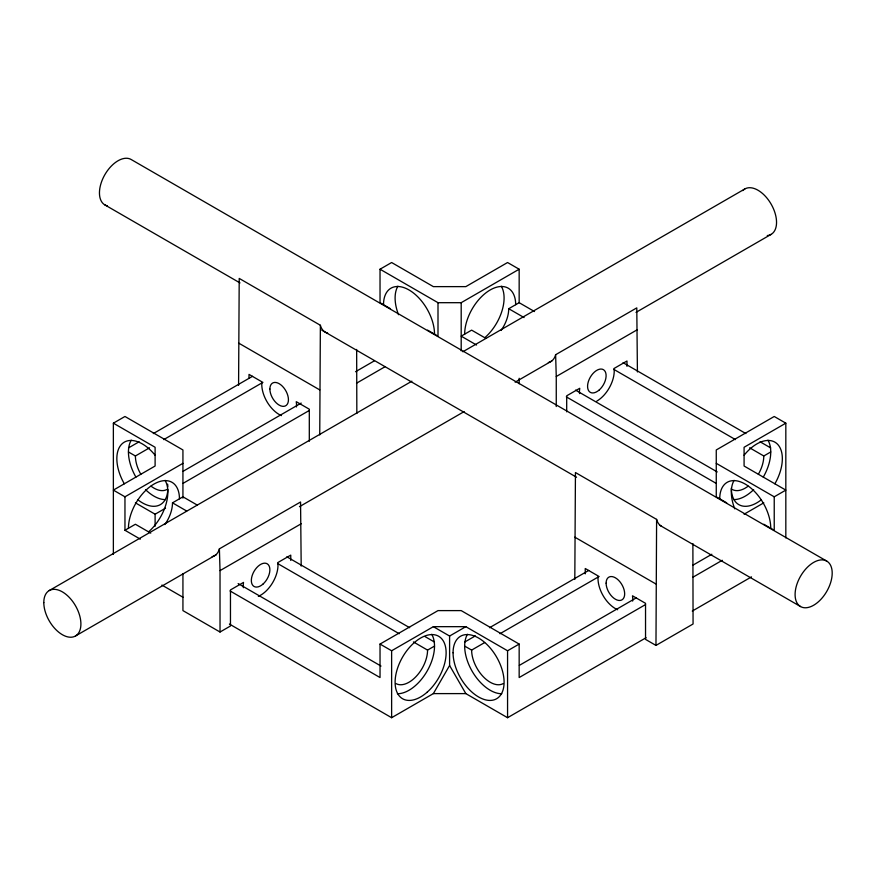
<?xml version="1.0" encoding="UTF-8"?>
<svg xmlns="http://www.w3.org/2000/svg" width="876" height="876" viewBox="0 0 876 876"><rect width="100%" height="100%" fill="white"/><g stroke="black" fill="none" stroke-linecap="round" stroke-linejoin="round"><path stroke-width="1.31" d="M238.579 385.33L239.214 278.415L320.375 325.27A26.236 15.144 -60 0 0 327.657 333.077M319.74 434.923L320.375 325.27M574.809 579.452L575.444 472.536L656.606 519.391A26.236 15.144 -60 0 0 661.402 526.224M632.636 601.089A24.594 14.202 60 0 0 632.779 598.56L632.483 595.789L645.535 603.323L645.535 639.392L655.971 645.415L656.606 519.391M229.403 624.051L391.627 717.707L433.357 693.606L449.596 665.497L449.596 636.042L433.357 626.668L391.627 650.769L380.031 644.068L380.031 677.542L230.059 590.961M113.365 554.322L113.365 423.174L124.961 416.483L182.931 449.957L182.931 498.148M390.466 308.713L380.031 302.691L380.031 269.217L391.627 262.526L433.357 286.627L465.824 286.627L507.565 262.526L519.161 269.217L519.161 302.691L534.513 311.549M128.498 447.91L139.131 441.767M153.311 433.587L252.54 376.297M128.433 451.961L135.397 455.98L149.566 447.8M163.735 439.61L262.931 382.341M113.365 423.174L155.107 447.275L155.107 466.021L113.365 490.111L124.961 496.812L182.931 463.338M380.031 269.217L438 302.691L461.192 302.691L519.161 269.217M183.128 471.266L301.213 403.08M355.536 371.72L374.424 360.813M182.931 483.421L309.283 410.472M356.521 383.206L384.86 366.836M124.961 496.812L124.961 530.276L135.397 524.253L150.749 533.123M164.841 524.582A26.236 15.144 -60 0 0 172.495 502.835L182.931 496.812L197.1 504.992M501.072 330.46A26.236 15.144 -60 0 0 508.726 308.713L519.161 302.691M155.107 526.268L155.107 514.212L165.542 508.19M49.231 590.566L411.873 381.191M462.835 351.769L744.885 188.931M212.112 556.643A26.236 15.144 60 0 0 219.394 548.847L300.556 501.992L301.191 566.071M548.343 362.522A26.236 15.144 60 0 0 555.625 354.725L636.786 307.87L637.421 371.95M75.467 635.998L216.492 554.585M299.45 506.689L464.181 411.578M515.132 382.166L551.869 360.956M636.02 312.371L771.11 234.374M243.364 587.708A24.594 14.202 -60 0 1 243.221 585.168L243.517 582.398L230.465 589.931L230.465 626.001L220.029 632.023L220.029 570.626L301.191 523.771M556.26 406.53L556.26 376.505L637.421 329.65M380.031 644.068L438 610.605L461.192 610.605L519.161 644.068L519.161 677.542L645.513 604.593M785.827 537.93L785.827 423.174L744.085 447.275L744.085 466.021L785.827 490.111L774.231 496.812L716.261 463.338M449.596 636.042L465.824 626.668L507.565 650.769L519.161 644.068M395.897 683.532A26.236 15.144 -60 0 0 416.111 676.502A26.236 15.144 -60 0 0 427.565 650.101L434.518 646.083M758.364 474.266A26.236 15.144 -60 0 0 763.795 455.98L770.749 451.961M464.729 642.031L475.361 635.888M489.531 627.709L588.727 570.44M464.663 646.083L471.627 650.101L484.614 642.601M499.966 633.731L599.162 576.463M744.085 514.212L763.795 502.835M519.348 665.377L636.261 597.881M692.938 565.162L711.838 554.256M692.752 577.317L722.273 560.279M433.357 693.606L465.824 693.606L507.565 717.707L646.105 637.717M692.281 611.065L751.488 576.879M655.971 645.415L693.069 623.997L692.883 543.569M433.357 626.668L465.824 626.668M785.827 423.174L774.231 416.483L716.261 449.957L716.261 496.812L726.697 502.835M623.077 362.686L745.892 433.587M760.061 441.767L770.683 447.91M508.726 308.713L524.078 317.572M613.824 369.387L735.457 439.61M749.626 447.8L763.795 455.98M485.797 338.311L471.627 330.132L461.192 336.154L476.544 345.024M575.543 390.127L717.247 471.945M566.29 396.839L716.261 483.421M427.565 330.132L438 336.154L438 302.691M763.795 524.253L774.231 530.276L774.231 496.812M826.769 561.111A26.236 15.144 -60 0 0 795.726 588.628A26.236 15.144 -60 0 0 818.447 601.746A26.236 15.144 -60 0 0 826.769 561.111L131.115 159.476A26.236 15.144 -60 0 0 103.795 176.634A26.236 15.144 -60 0 0 107.365 205.893M104.89 204.918L239.98 282.915M321.755 330.132L576.55 477.234M659.508 525.129L800.533 606.542M238.579 343.042L319.74 389.897M574.809 537.163L655.971 584.018M286.846 556.808L409.661 627.709M425.013 636.578L434.452 642.031M172.495 502.835L186.665 511.015M277.593 563.509L399.226 633.731M413.395 641.922L427.565 650.101M135.397 502.835L155.107 514.212M238.13 583.569L381.016 666.067M124.961 530.276L140.313 539.145M161.907 585.08L183.226 597.388M220.029 632.023L182.931 610.605L182.931 573.769M449.596 665.497L465.824 693.606M555.625 354.725L556.26 376.505M219.394 548.847L220.029 570.626M356.652 349.447L356.839 413.505M626.986 366.343L626.986 361L613.934 368.544L614.229 370.964A24.594 14.202 -60 0 1 596.841 401.088M585.245 573.857L585.245 568.513L598.297 576.047L598.001 578.478A24.594 14.202 60 0 0 617.657 609.74M566.695 411.84L566.695 395.81L579.748 388.276L579.452 391.046A24.594 14.202 -60 0 0 579.594 393.587M519.161 378.279L519.161 383.743M507.565 650.769L507.565 717.707M461.192 302.691L461.192 350.882M391.627 650.769L391.627 717.707M309.305 441.263L309.305 409.201L296.252 401.668L296.548 404.438A24.594 14.202 60 0 1 296.406 406.968M290.755 560.465L290.755 555.121L277.703 562.655L277.999 565.086A24.594 14.202 -60 0 1 258.343 596.348M249.014 378.399L249.014 374.391L262.066 381.925L261.771 384.356A24.594 14.202 60 0 0 281.426 415.618M744.085 455.235A36.069 20.827 -60 0 1 777.078 443.771A36.069 20.827 -60 0 1 774.877 483.793M761.277 499.824A36.069 20.827 -60 0 1 731.329 488.107M734.745 508.825A36.069 20.827 60 0 1 734.11 480.355M167.831 489.366A36.069 20.827 60 0 1 137.915 499.824M124.315 483.793A36.069 20.827 60 0 1 122.114 443.771A36.069 20.827 60 0 1 155.107 455.235M167.634 484.132A36.069 20.827 60 0 1 167.831 486.815M165.071 480.355A36.069 20.827 -60 0 1 148.953 531.491M464.663 334.15A36.069 20.827 -60 0 1 490.177 289.967A36.069 20.827 -60 0 1 515.679 304.695M165.531 499.616A36.069 20.827 60 0 1 145.525 489.629M135.911 477.102A36.069 20.827 60 0 1 131.225 440.19M167.064 489.41A26.236 15.144 60 0 1 151.044 486.169M140.828 474.266A26.236 15.144 60 0 1 135.397 455.98M383.513 304.695A36.069 20.827 60 0 1 409.015 289.967A36.069 20.827 60 0 1 434.518 334.15M128.433 528.272A36.069 20.827 -60 0 1 153.946 484.089A36.069 20.827 -60 0 1 179.449 498.816M431.737 634.312A36.069 20.827 -60 0 1 427.05 671.224A36.069 20.827 -60 0 1 397.43 693.737M719.733 498.816A36.069 20.827 60 0 1 745.246 484.089A36.069 20.827 60 0 1 770.749 528.272M501.762 693.737A36.069 20.827 60 0 1 472.142 671.224A36.069 20.827 60 0 1 467.445 634.312M767.967 440.19A36.069 20.827 -60 0 1 763.281 477.102M753.667 489.629A36.069 20.827 -60 0 1 733.661 499.616M748.148 486.169A26.236 15.144 -60 0 1 732.128 489.41M503.295 683.532A26.236 15.144 60 0 1 483.07 676.502A26.236 15.144 60 0 1 471.627 650.101M501.302 286.233A36.069 20.827 -60 0 1 485.184 337.37M398.514 314.703A36.069 20.827 60 0 1 397.89 286.233M742.804 190.596A26.236 15.144 60 0 1 771.668 205.072A26.236 15.144 60 0 1 767.277 235.556M453.067 652.773A36.069 20.827 60 0 0 491.337 700.373A36.069 20.827 60 0 0 491.337 649.357A36.069 20.827 60 0 0 453.067 652.773M427.214 692.139A36.069 20.827 -60 0 0 438.646 636.261A36.069 20.827 -60 0 0 395.974 674.104A36.069 20.827 -60 0 0 427.214 692.139M43.8 602.568A26.236 15.144 60 0 0 71.624 637.191A26.236 15.144 60 0 0 71.624 600.082A26.236 15.144 60 0 0 43.8 602.568M269.885 389.043A13.118 7.577 60 0 0 283.802 406.344A13.118 7.577 60 0 0 283.802 387.794A13.118 7.577 60 0 0 269.885 389.043M606.115 583.164A13.118 7.577 60 0 0 620.033 600.465A13.118 7.577 60 0 0 620.033 581.916A13.118 7.577 60 0 0 606.115 583.164M599.239 389.962A13.118 7.577 -60 0 0 603.4 369.65A13.118 7.577 -60 0 0 587.884 383.403A13.118 7.577 -60 0 0 599.239 389.962M263.008 584.084A13.118 7.577 -60 0 0 267.169 563.772A13.118 7.577 -60 0 0 251.653 577.525A13.118 7.577 -60 0 0 263.008 584.084"/></g></svg>
